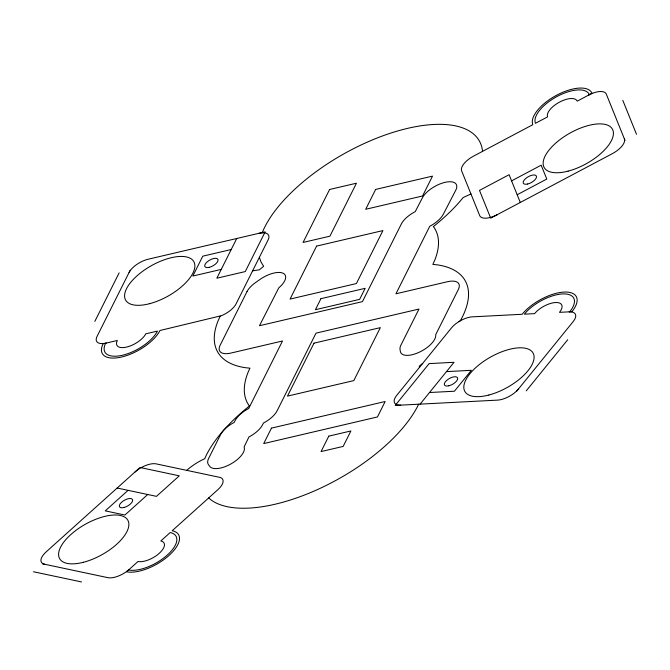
<?xml version="1.0" encoding="UTF-8"?>
<svg xmlns="http://www.w3.org/2000/svg" width="670" height="670" viewBox="0 0 670 670"><rect width="100%" height="100%" fill="white"/><g stroke="black" fill="none" stroke-linecap="round" stroke-linejoin="round"><path stroke-width="1" d="M262.171 232.842L262.188 232.791A124.855 55.317 -29.4 0 1 381.892 136.186A124.855 55.317 -29.4 0 1 482.534 151.119L482.542 151.353M220.196 316.148L217.984 321.064A124.855 55.317 -29.4 0 0 245.354 367.696L249.952 368.173L248.009 372.486A124.855 55.317 -29.4 0 0 249.039 405.492L249.466 405.995L248.352 406.858A124.855 55.317 -29.4 0 0 206.377 455.047L204.719 458.724L203.873 459.101A33.542 14.866 -29.4 0 0 187.625 469.578L186.763 470.365M418.624 404.203L418.03 405.509A124.855 55.317 -29.4 0 1 318.501 489.1A124.855 55.317 -29.4 0 1 211.201 500.071L208.672 497.944M94.83 321.391L119.143 272.841M130.198 270.253L97.041 336.457A16.775 7.429 -29.4 0 0 106.287 343.065M236.736 238.495L216.837 278.217L245.27 271.568L265.161 231.845L148.279 259.198A16.775 7.429 -29.4 0 0 129.092 272.456M420.09 404.127L454.026 362.311L429.135 363.601L395.208 405.417L497.525 400.124A16.775 7.429 -29.4 0 0 518.446 389.027M516.562 391.355L573.118 321.659A16.775 7.429 -29.4 0 0 569.157 311.843M526.243 390.853L567.716 339.74M128.096 490.34L105.265 510.867L124.913 515.029L147.743 494.502M422.686 363.383L419.152 366.281L419.73 367.026M458.808 321.684L460.248 320.846L462.241 317.228A124.855 55.317 -29.4 0 0 437.443 264.876L432.854 264.399L434.796 260.086A124.855 55.317 -29.4 0 0 433.766 227.08L433.339 226.577L434.453 225.715A124.855 55.317 -29.4 0 0 459.804 201.586L463.129 197.558L470.96 193.973M511.587 180.875L541.176 165.18L546.779 179.058L517.181 194.744M252.607 270.839L259.374 269.809L263.645 266.291L261.015 262.045L259.382 257.314M231.209 249.533L202.776 256.183L192.834 276.048L221.259 269.39M258.846 233.319L263 232.775A16.775 7.429 -29.4 0 1 268.092 239.927L236.041 303.929A16.775 7.429 -29.4 0 1 221.485 315.671L159.988 330.494A33.542 14.866 -29.4 0 1 121.613 357.01A33.542 14.866 -29.4 0 1 103.13 343.802L117.342 340.477A16.775 7.429 -29.4 0 0 126.588 347.077A16.775 7.429 -29.4 0 0 145.775 333.819L157.458 331.089A30.56 13.542 -29.4 0 1 122.493 355.242A30.56 13.542 -29.4 0 1 105.651 343.208M446.488 371.607L471.37 370.317L454.402 391.23L429.52 392.511M117.175 488.02L156.47 496.361L179.3 475.826L140.005 467.493L46.155 551.887A16.775 7.429 -29.4 0 0 44.563 564.232M42.378 563.771L107.87 577.666A16.775 7.429 -29.4 0 0 129.109 569.492M33.5 571.753L81.531 581.945M622.807 100.366L636.5 134.285M624.993 140.39L606.317 94.135A16.775 7.429 -29.4 0 0 588.721 95.048M520.297 202.457L509.091 174.711L479.502 190.397L490.7 218.152L612.372 153.631A16.775 7.429 -29.4 0 0 624.365 138.849M128.607 569.944A30.56 13.542 -29.4 0 0 167.307 555.036A30.56 13.542 -29.4 0 0 170.205 532.533L160.817 540.975A16.775 7.429 -29.4 0 1 159.234 553.328A16.775 7.429 -29.4 0 1 137.995 561.502L126.58 571.77A33.542 14.866 -29.4 0 0 169.058 555.405A33.542 14.866 -29.4 0 0 172.232 530.715L217.892 489.653A16.775 7.429 -29.4 0 0 219.484 477.308L156.169 463.875A16.775 7.429 -29.4 0 0 134.93 472.057M569.709 311.818A30.56 13.542 -29.4 0 0 562.49 293.937A30.56 13.542 -29.4 0 0 524.359 314.163L534.593 313.635A16.775 7.429 -29.4 0 1 555.514 302.538A16.775 7.429 -29.4 0 1 559.475 312.346L571.92 311.701A33.542 14.866 -29.4 0 0 563.998 292.078A33.542 14.866 -29.4 0 0 522.148 314.28L472.367 316.851A16.775 7.429 -29.4 0 0 451.446 327.948L396.774 395.317A16.775 7.429 -29.4 0 0 400.735 405.132M589.374 94.696A30.56 13.542 -29.4 0 0 557.306 96.354A30.56 13.542 -29.4 0 0 535.447 123.297L547.616 116.848A16.775 7.429 -29.4 0 1 559.609 102.058A16.775 7.429 -29.4 0 1 577.213 101.153L592.012 93.306A33.542 14.866 -29.4 0 0 556.812 95.123A33.542 14.866 -29.4 0 0 532.817 124.695L473.631 156.085A16.775 7.429 -29.4 0 0 461.63 170.867L479.678 215.572A16.775 7.429 -29.4 0 0 497.282 214.66M246.987 291.634L220.137 345.259A19.757 8.752 -29.4 0 0 231.024 353.04L282.514 340.988L248.712 408.491L247.389 409.203A19.757 8.752 -29.4 0 0 235.078 420.668L234.215 422.401L232.892 423.113A19.757 8.752 -29.4 0 0 220.581 434.579L208.646 458.414A19.757 8.752 -29.4 0 0 208.42 464.57L209.71 466.345A19.757 8.752 -29.4 0 0 230.999 463.891A19.757 8.752 -29.4 0 0 244.073 446.957L248.972 436.924L250.287 436.22A19.757 8.752 -29.4 0 0 262.598 424.747L263.469 423.013L264.784 422.301A19.757 8.752 -29.4 0 0 277.095 410.836L315.997 333.149L418.984 309.046L400.97 345.017A19.757 8.752 -29.4 0 0 400.032 349.422L400.325 351.348A19.757 8.752 -29.4 0 0 419.428 352.144A19.757 8.752 -29.4 0 0 435.693 334.715L458.322 289.515A19.757 8.752 -29.4 0 0 447.443 281.735L395.945 293.787L429.755 226.284L430.978 225.622A19.757 8.752 -29.4 0 0 443.297 214.266L455.717 190.314A19.757 8.752 -29.4 0 0 445.156 182.315A19.757 8.752 -29.4 0 0 422.401 197.817L415.241 211.628L413.675 212.474A19.757 8.752 -29.4 0 0 401.364 223.939L362.462 301.626L259.474 325.729L278.77 287.874A19.757 8.752 -29.4 0 0 282.983 273.192A19.757 8.752 -29.4 0 0 260.06 279.398L255.856 282.338A19.757 8.752 -29.4 0 0 246.987 291.634M329.598 189.484L303.075 242.448L329.933 236.167L356.457 183.203L329.598 189.484M316.583 246.108L290.06 299.08L356.398 283.552L382.922 230.581L316.583 246.108M320.938 298.669L315.419 309.708L359.639 299.356L365.167 288.318L320.938 298.669M375.644 189.426L365.703 209.283L422.561 195.975L432.51 176.118L375.644 189.426M271.451 428.122L263.72 443.574L377.445 416.958L385.175 401.506L271.451 428.122M314.004 343.157L287.48 396.121L353.819 380.594L380.342 327.63L314.004 343.157M328.794 436.137L321.056 451.58L343.174 446.413L350.904 430.961L328.794 436.137M123.992 507.5A7.454 3.3 -29.4 0 0 132.526 499.552A7.454 3.3 -29.4 0 0 121.463 502.366A7.454 3.3 -29.4 0 0 123.992 507.5M83.591 562.239A39.136 17.336 -29.4 0 0 127.945 520.431A39.136 17.336 -29.4 0 0 69.672 535.615A39.136 17.336 -29.4 0 0 83.591 562.239M448.791 385.803A7.454 3.3 -29.4 0 0 457.577 377.897A7.454 3.3 -29.4 0 0 446.63 380.459A7.454 3.3 -29.4 0 0 448.791 385.803M488.815 395.04A39.136 17.336 -29.4 0 0 533.169 353.232A39.136 17.336 -29.4 0 0 474.896 368.416A39.136 17.336 -29.4 0 0 488.815 395.04M208.973 267.397A7.454 3.3 -29.4 0 0 218.001 259.55A7.454 3.3 -29.4 0 0 207.189 261.861A7.454 3.3 -29.4 0 0 208.973 267.397M149.594 303.686A39.136 17.336 -29.4 0 0 193.948 261.87A39.136 17.336 -29.4 0 0 135.675 277.053A39.136 17.336 -29.4 0 0 149.594 303.686M527.633 184.032A7.454 3.3 -29.4 0 0 536.419 176.126A7.454 3.3 -29.4 0 0 525.473 178.689A7.454 3.3 -29.4 0 0 527.633 184.032M568.135 171.126A39.136 17.336 -29.4 0 0 612.497 129.31A39.136 17.336 -29.4 0 0 554.224 144.494A39.136 17.336 -29.4 0 0 568.135 171.126"/></g></svg>
